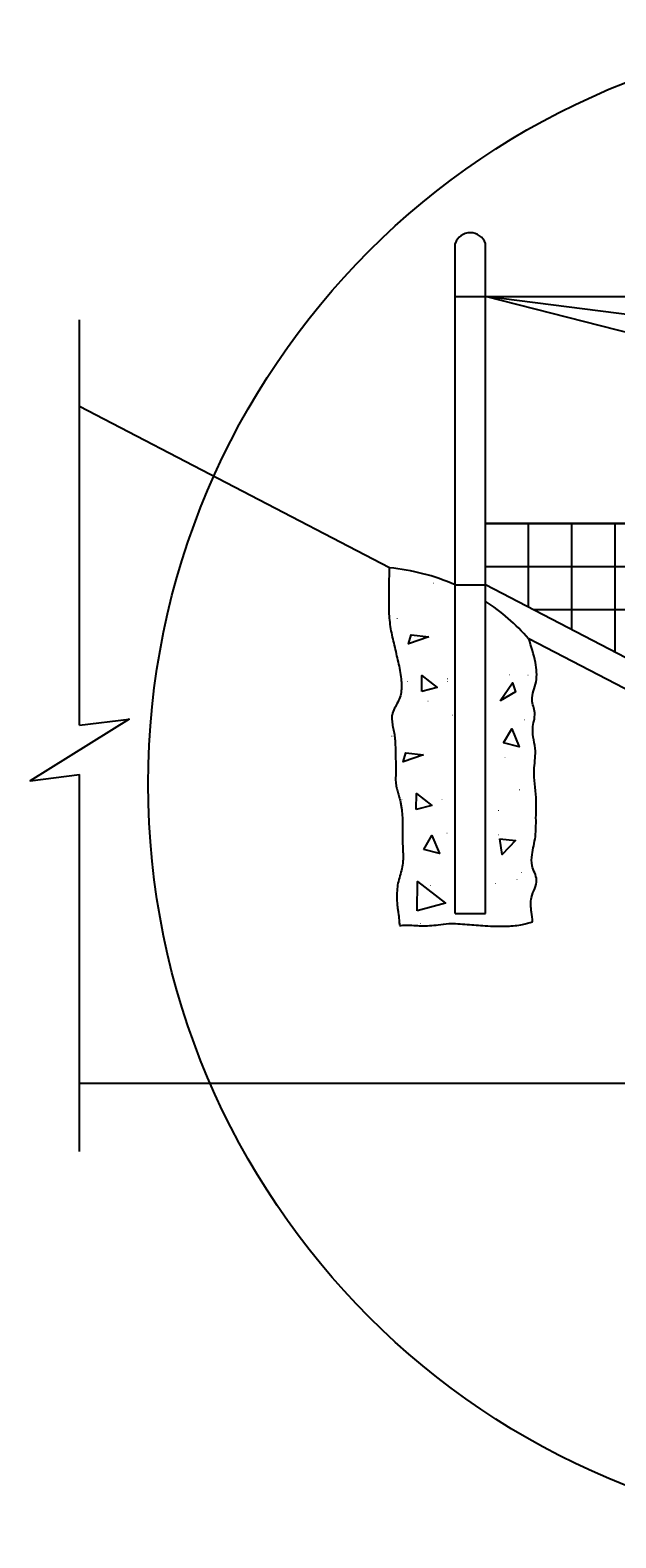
# Model space of a CAD drawing. Extents: x -800 to -719.3, y 369.4 to 418.9.
# Drawn here: x -799.96 to -795.44, y 407.18 to 418.81 of the extents above; entities that cross this region are included whole.
import ezdxf

# ---------------------------------------------------------------- set-up
doc = ezdxf.new("R2010")
doc.units = 0
doc.layers.add('mc_FENCE-WM', color=7, linetype='Continuous')
doc.layers.add('pp_PRESENTATION', color=7, linetype='Continuous')

msp = doc.modelspace()

# ---------------------------------------------------------------- linework, layer by layer
at = {"layer": 'mc_FENCE-WM'}
for p, q in [((-796.681, 411.994), (-796.681, 417.16)), ((-796.447, 414.528), (-796.447, 417.16)), ((-796.681, 416.751), (-779.499, 416.754)), ((-789.575, 415.879), (-796.447, 416.751)), ((-789.575, 415.004), (-796.447, 416.751)), ((-799.575, 413.446), (-799.575, 416.571)), ((-797.186, 414.659), (-799.575, 415.904)), ((-796.447, 415.001), (-789.458, 415.004)), ((-796.447, 414.528), (-796.447, 415.001)), ((-780.733, 415.001), (-796.447, 415.001)), ((-796.114, 414.355), (-796.114, 415.002)), ((-795.781, 414.181), (-795.781, 415.002)), ((-795.447, 414.007), (-795.447, 415.002)), ((-780.606, 414.668), (-796.447, 414.668)), ((-796.681, 414.528), (-796.447, 414.528)), ((-796.447, 411.994), (-796.447, 414.528)), ((-789.681, 411.002), (-796.447, 414.528)), ((-780.479, 414.335), (-796.075, 414.335)), ((-790.189, 411.025), (-796.113, 414.113)), ((-799.575, 410.159), (-799.575, 413.065)), ((-796.681, 411.994), (-796.447, 411.994)), ((-799.575, 410.685), (-790.162, 410.688))]:
    msp.add_line(p, q, dxfattribs=at)
for points in [[(-796.882, 414.127), (-797.04, 414.073), (-797.019, 414.144)], [(-796.938, 413.705), (-796.938, 413.829), (-796.82, 413.737)], [(-796.333, 413.634), (-796.239, 413.772), (-796.214, 413.703)], [(-796.307, 413.31), (-796.244, 413.417), (-796.188, 413.279)], [(-796.923, 413.218), (-797.081, 413.164), (-797.06, 413.234)], [(-796.98, 412.796), (-796.979, 412.92), (-796.861, 412.828)], [(-796.922, 412.489), (-796.859, 412.596), (-796.802, 412.458)], [(-796.336, 412.571), (-796.214, 412.556), (-796.318, 412.449)], [(-796.973, 412.014), (-796.971, 412.242), (-796.754, 412.074)]]:
    msp.add_lwpolyline(points, close=True, dxfattribs=at)
msp.add_lwpolyline([(-799.575, 413.446), (-799.194, 413.493), (-799.956, 413.017), (-799.575, 413.065)], dxfattribs=at)
for centre, radius, start, end in [((-796.564, 417.12), 0.123, 18.8136, 161.1864), ((-797.335, 413.042), 1.624, 66.2535, 84.7599), ((-797.335, 413.042), 1.624, 41.2487, 56.8836)]:
    msp.add_arc(centre, radius, start, end, dxfattribs=at)
for points in [[(-797.188, 414.659), (-797.192, 414.49), (-797.192, 414.405), (-797.191, 414.321), (-797.178, 414.19), (-797.15, 414.062), (-797.12, 413.933), (-797.106, 413.869), (-797.097, 413.804), (-797.097, 413.697), (-797.111, 413.648), (-797.135, 413.6), (-797.158, 413.552), (-797.166, 413.528), (-797.168, 413.502), (-797.164, 413.456), (-797.156, 413.41), (-797.147, 413.364), (-797.143, 413.317), (-797.138, 413.144), (-797.137, 413.109), (-797.138, 413.075), (-797.138, 413.006), (-797.132, 412.967), (-797.122, 412.93), (-797.111, 412.892), (-797.102, 412.855), (-797.097, 412.825), (-797.092, 412.795), (-797.087, 412.735), (-797.087, 412.6), (-797.086, 412.553), (-797.084, 412.506), (-797.082, 412.458), (-797.082, 412.411), (-797.088, 412.354), (-797.102, 412.298), (-797.118, 412.242), (-797.127, 412.185), (-797.127, 412.062), (-797.124, 412.032), (-797.119, 412.002), (-797.112, 411.943), (-797.11, 411.904)], [(-796.083, 411.931), (-796.092, 412.004), (-796.092, 412.118), (-796.052, 412.253), (-796.087, 412.363), (-796.087, 412.448), (-796.062, 412.586), (-796.057, 412.753), (-796.057, 412.888), (-796.072, 413.099), (-796.062, 413.247), (-796.082, 413.42), (-796.067, 413.542), (-796.087, 413.64), (-796.057, 413.781), (-796.062, 413.929), (-796.113, 414.113)], [(-797.11, 411.902), (-797.055, 411.904), (-796.943, 411.9), (-796.811, 411.907), (-796.73, 411.916), (-796.587, 411.91), (-796.45, 411.9), (-796.277, 411.897), (-796.16, 411.91), (-796.083, 411.929)]]:
    msp.add_spline(points, degree=3, dxfattribs=at)
at = {"layer": 'pp_PRESENTATION'}
msp.add_circle((-793.233, 412.993), 5.813, dxfattribs=at)

# ---------------------------------------------------------------- texts
at = {"layer": 'mc_FENCE-WM'}
for p in [(-796.857, 414.537), (-797.136, 414.266), (-797.057, 413.78), (-796.75, 413.78), (-796.748, 413.799), (-796.268, 413.83), (-796.127, 413.828), (-796.898, 413.628), (-796.711, 413.519), (-796.155, 413.484), (-797.177, 413.357), (-796.305, 413.192), (-796.193, 412.944), (-797.098, 412.871), (-796.791, 412.871), (-796.355, 412.785), (-796.752, 412.61), (-796.356, 412.598), (-796.212, 412.252), (-796.177, 412.306), (-796.877, 412.206), (-796.377, 412.221), (-796.958, 411.913)]:
    msp.add_text('.', height=0.0467, dxfattribs=at).set_placement(p)

doc.saveas('drawing.dxf')
